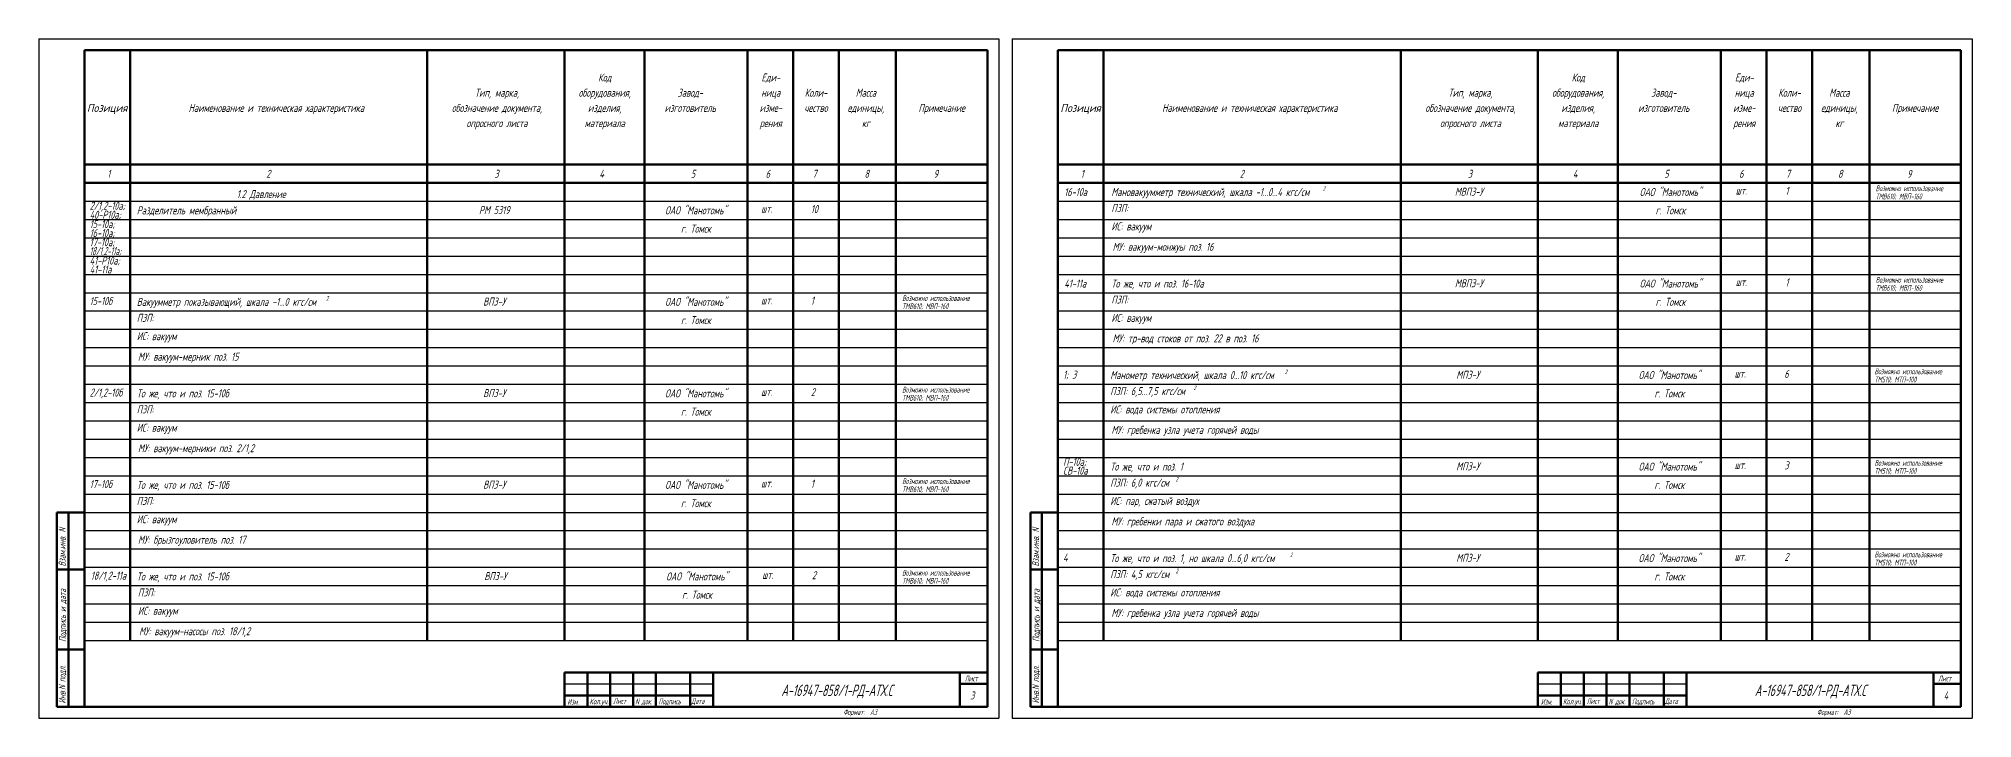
# Model space of a CAD drawing. Header units: millimetres. Extents: x -680 to 9204, y -4430 to 7779.
# Drawn here: x 652 to 1498, y -3980 to -3683 of the extents above; entities that cross this region are included whole.
import ezdxf
from ezdxf.enums import TextEntityAlignment as Align

# ---------------------------------------------------------------- set-up
doc = ezdxf.new("R2010")
doc.units = ezdxf.units.MM
doc.layers.get('Defpoints').update_dxf_attribs({"color": 33})
doc.layers.add('Обводка', color=6, linetype='Continuous', lineweight=25)
doc.layers.add('Текст_КИП', color=2, linetype='Continuous', lineweight=25)
doc.styles.add('Simplex', font='simplex.shx', dxfattribs={"width": 0.7, "oblique": 15})

msp = doc.modelspace()

# ---------------------------------------------------------------- linework, layer by layer
at = {"lineweight": 60}
for p, q in [((672.175, -3688.152), (1067.175, -3688.152)), ((672.175, -3975.152), (672.175, -3688.152)), ((692.175, -3688.152), (692.175, -3946.152)), ((822.175, -3688.152), (822.175, -3946.152)), ((882.175, -3688.152), (882.175, -3946.152)), ((917.175, -3688.152), (917.175, -3946.152)), ((962.175, -3688.152), (962.175, -3946.152)), ((982.175, -3688.152), (982.175, -3946.152)), ((1002.175, -3688.152), (1002.175, -3946.152)), ((1027.175, -3688.152), (1027.175, -3946.152)), ((1067.175, -3688.152), (1067.175, -3975.152)), ((1098.007, -3688.152), (1493.007, -3688.152)), ((1098.007, -3975.152), (1098.007, -3688.152)), ((1118.007, -3688.152), (1118.007, -3946.152)), ((1248.007, -3688.152), (1248.007, -3946.152)), ((1308.007, -3688.152), (1308.007, -3946.152)), ((1343.007, -3688.152), (1343.007, -3946.152)), ((1388.007, -3688.152), (1388.007, -3946.152)), ((1408.007, -3688.152), (1408.007, -3946.152)), ((1428.007, -3688.152), (1428.007, -3946.152)), ((1453.007, -3688.152), (1453.007, -3946.152)), ((1493.007, -3688.152), (1493.007, -3975.152)), ((672.175, -3738.152), (1067.175, -3738.152)), ((1098.007, -3738.152), (1493.007, -3738.152)), ((672.175, -3746.152), (1067.175, -3746.152)), ((1098.007, -3746.152), (1493.007, -3746.152)), ((660.175, -3975.152), (660.175, -3890.152)), ((660.175, -3890.152), (672.175, -3890.152)), ((665.175, -3975.152), (665.175, -3890.152)), ((1086.007, -3975.152), (1086.007, -3890.152)), ((1086.007, -3890.152), (1098.007, -3890.152)), ((1091.007, -3975.152), (1091.007, -3890.152)), ((672.175, -3915.152), (660.175, -3915.152)), ((1098.007, -3915.152), (1086.007, -3915.152)), ((672.175, -3950.152), (660.175, -3950.152)), ((1098.007, -3950.152), (1086.007, -3950.152)), ((672.175, -3975.152), (660.175, -3975.152)), ((1067.175, -3975.152), (672.175, -3975.152)), ((1098.007, -3975.152), (1086.007, -3975.152)), ((1493.007, -3975.152), (1098.007, -3975.152))]:
    msp.add_line(p, q, dxfattribs=at)
at = {"lineweight": 50}
for p, q in [((1067.175, -3960.152), (882.175, -3960.152)), ((882.175, -3960.152), (882.175, -3975.152)), ((892.175, -3975.152), (892.175, -3960.152)), ((902.175, -3975.152), (902.175, -3960.152)), ((912.175, -3975.152), (912.175, -3960.152)), ((922.175, -3975.152), (922.175, -3960.152)), ((937.175, -3975.152), (937.175, -3960.152)), ((947.175, -3975.152), (947.175, -3960.152)), ((1055.175, -3975.152), (1055.175, -3960.152)), ((1055.175, -3965.152), (1067.175, -3965.152)), ((1493.007, -3960.152), (1308.007, -3960.152)), ((1308.007, -3960.152), (1308.007, -3975.152)), ((1318.007, -3975.152), (1318.007, -3960.152)), ((1328.007, -3975.152), (1328.007, -3960.152)), ((1338.007, -3975.152), (1338.007, -3960.152)), ((1348.007, -3975.152), (1348.007, -3960.152)), ((1363.007, -3975.152), (1363.007, -3960.152)), ((1373.007, -3975.152), (1373.007, -3960.152)), ((1481.007, -3975.152), (1481.007, -3960.152)), ((1481.007, -3965.152), (1493.007, -3965.152)), ((882.175, -3970.152), (947.175, -3970.152)), ((1308.007, -3970.152), (1373.007, -3970.152))]:
    msp.add_line(p, q, dxfattribs=at)
at = {"lineweight": -3}
for p, q in [((882.175, -3965.152), (947.175, -3965.152)), ((1308.007, -3965.152), (1373.007, -3965.152))]:
    msp.add_line(p, q, dxfattribs=at)
at = {"layer": 'Defpoints'}
for p, q in [((652.175, -3683.152), (1072.175, -3683.152)), ((652.175, -3683.152), (652.175, -3980.124)), ((1072.175, -3683.152), (1072.175, -3980.152)), ((1078.007, -3683.152), (1498.007, -3683.152)), ((1078.007, -3683.152), (1078.007, -3980.124)), ((1498.007, -3683.152), (1498.007, -3980.152)), ((652.175, -3980.124), (1072.175, -3980.152)), ((1078.007, -3980.124), (1498.007, -3980.152))]:
    msp.add_line(p, q, dxfattribs=at)
at = {"layer": 'Обводка', "color": 155}
for p, q in [((672.175, -3754.152), (1067.175, -3754.152)), ((1098.007, -3754.152), (1493.007, -3754.152)), ((672.175, -3762.152), (1067.175, -3762.152)), ((1098.007, -3762.152), (1493.007, -3762.152)), ((672.175, -3770.152), (1067.175, -3770.152)), ((1098.007, -3770.152), (1493.007, -3770.152)), ((672.175, -3778.152), (1067.175, -3778.152)), ((1098.007, -3778.152), (1493.007, -3778.152)), ((672.175, -3786.152), (1067.175, -3786.152)), ((1098.007, -3786.152), (1493.007, -3786.152)), ((672.175, -3794.152), (1067.175, -3794.152)), ((1098.007, -3794.152), (1493.007, -3794.152)), ((672.175, -3802.152), (1067.175, -3802.152)), ((1098.007, -3802.152), (1493.007, -3802.152)), ((672.175, -3810.152), (1067.175, -3810.152)), ((1098.007, -3810.152), (1493.007, -3810.152)), ((672.175, -3818.152), (1067.175, -3818.152)), ((1098.007, -3818.152), (1493.007, -3818.152)), ((672.175, -3826.152), (1067.175, -3826.152)), ((1098.007, -3826.152), (1493.007, -3826.152)), ((672.175, -3834.152), (1067.175, -3834.152)), ((1098.007, -3834.152), (1493.007, -3834.152)), ((672.175, -3842.152), (1067.175, -3842.152)), ((1098.007, -3842.152), (1493.007, -3842.152)), ((672.175, -3850.152), (1067.175, -3850.152)), ((1098.007, -3850.152), (1493.007, -3850.152)), ((672.175, -3858.152), (1067.175, -3858.152)), ((1098.007, -3858.152), (1493.007, -3858.152)), ((672.175, -3866.152), (1067.175, -3866.152)), ((1098.007, -3866.152), (1493.007, -3866.152)), ((672.175, -3874.152), (1067.175, -3874.152)), ((672.175, -3882.152), (1067.175, -3882.152)), ((1098.007, -3874.152), (1493.007, -3874.152)), ((1098.007, -3882.152), (1493.007, -3882.152)), ((672.175, -3890.152), (1067.175, -3890.152)), ((1098.007, -3890.152), (1493.007, -3890.152)), ((672.175, -3898.152), (1067.175, -3898.152)), ((1098.007, -3898.152), (1493.007, -3898.152)), ((672.175, -3906.152), (1067.175, -3906.152)), ((1098.007, -3906.152), (1493.007, -3906.152)), ((672.175, -3914.152), (1067.175, -3914.152)), ((1098.007, -3914.152), (1493.007, -3914.152)), ((672.175, -3922.152), (1067.175, -3922.152)), ((1098.007, -3922.152), (1493.007, -3922.152)), ((672.175, -3930.152), (1067.175, -3930.152)), ((1098.007, -3930.152), (1493.007, -3930.152)), ((672.175, -3938.152), (1067.175, -3938.152)), ((1098.007, -3938.152), (1493.007, -3938.152)), ((672.175, -3946.152), (1067.175, -3946.152)), ((1098.007, -3946.152), (1493.007, -3946.152))]:
    msp.add_line(p, q, dxfattribs=at)

# ---------------------------------------------------------------- texts
at = {"layer": 'Текст_КИП', "style": 'Simplex', "oblique": 15, "width": 0.6}
for s, p in [('Код', (899.776, -3701.852)), ('Еди-', (972.393, -3701.852)), ('Код', (1325.607, -3701.852)), ('Еди-', (1398.225, -3701.852)), ('Наименование и техническая характеристика', (756.122, -3715.152)), ('обозначение документа,', (852.647, -3715.152)), ('Тип, марка,', (852.647, -3708.502)), ('оборудования,', (899.776, -3708.502)), ('изделия,', (899.776, -3715.152)), ('изготовитель', (937.175, -3715.152)), ('Завод-', (937.175, -3708.502)), ('изме-', (972.393, -3715.152)), ('ница', (972.393, -3708.502)), ('Коли-', (992.175, -3708.502)), ('чество', (992.175, -3715.152)), ('единицы,', (1014.011, -3715.152)), ('Масса', (1014.011, -3708.502)), ('Примечание', (1047.175, -3715.152)), ('Наименование и техническая характеристика', (1181.953, -3715.152)), ('обозначение документа,', (1278.478, -3715.152)), ('Тип, марка,', (1278.478, -3708.502)), ('оборудования,', (1325.607, -3708.502)), ('изделия,', (1325.607, -3715.152)), ('изготовитель', (1363.007, -3715.152)), ('Завод-', (1363.007, -3708.502)), ('изме-', (1398.225, -3715.152)), ('ница', (1398.225, -3708.502)), ('Коли-', (1418.007, -3708.502)), ('чество', (1418.007, -3715.152)), ('единицы,', (1439.842, -3715.152)), ('Масса', (1439.842, -3708.502)), ('Примечание', (1473.007, -3715.152)), ('опросного листа', (852.647, -3721.802)), ('материала', (899.776, -3721.802)), ('рения', (972.393, -3721.802)), ('кг', (1014.011, -3721.802)), ('опросного листа', (1278.478, -3721.802)), ('материала', (1325.607, -3721.802)), ('рения', (1398.225, -3721.802)), ('кг', (1439.842, -3721.802))]:
    msp.add_text(s, height=3.5, dxfattribs=at).set_placement(p, align=Align.CENTER)
at = {"layer": 'Текст_КИП', "style": 'Simplex', "oblique": 15, "width": 0.822902}
for p, p2 in [((673.263, -3715.152), (690.955, -3715.152)), ((1099.094, -3715.152), (1116.787, -3715.152))]:
    msp.add_text('Позиция', height=3.5, dxfattribs=at).set_placement(p, p2, align=Align.FIT)
at = {"layer": 'Текст_КИП', "style": 'Simplex', "oblique": 15}
for s, height, width, p in [('1', 3.5, 0.6, (682.155, -3743.948)), ('2', 3.5, 0.6, (751.715, -3743.948)), ('3', 3.5, 0.6, (851.491, -3743.948)), ('4', 3.5, 0.6, (897.444, -3743.948)), ('5', 3.5, 0.6, (937.417, -3743.948)), ('6', 3.5, 0.6, (970.151, -3743.948)), ('7', 3.5, 0.6, (990.61, -3743.948)), ('8', 3.5, 0.6, (1013.404, -3743.948)), ('9', 3.5, 0.6, (1043.62, -3743.948)), ('1', 3.5, 0.6, (1107.987, -3743.948)), ('2', 3.5, 0.6, (1177.546, -3743.948)), ('3', 3.5, 0.6, (1277.322, -3743.948)), ('4', 3.5, 0.6, (1323.275, -3743.948)), ('5', 3.5, 0.6, (1363.249, -3743.948)), ('6', 3.5, 0.6, (1395.983, -3743.948)), ('7', 3.5, 0.6, (1416.441, -3743.948)), ('8', 3.5, 0.6, (1439.235, -3743.948)), ('9', 3.5, 0.6, (1469.451, -3743.948)), ('2/1,2-10а;', 3.5, 0.6, (674.461, -3757.931)), ('1.2 Давление', 3.5, 0.6, (738.822, -3752.814)), ('16-10а', 3.5, 0.6, (1100.784, -3751.906)), ('Мановакуумметр технический, шкала -1...0...4 кгс/см', 3.5, 0.6, (1121.398, -3751.906)), ('ПЗП:', 3.5, 0.6, (1121.398, -3758.906)), ('2', 2, 0.6, (1213.924, -3749.621)), ('40-Р10а;', 3.5, 0.6, (674.461, -3761.826)), ('15-10а;', 3.5, 0.6, (674.461, -3765.931)), ('Разделитель мембранный', 3.5, 0.6, (695.074, -3759.906)), ('ИС: вакуум', 3.5, 0.6, (1121.398, -3766.906)), ('16-10а;', 3.5, 0.6, (674.461, -3769.826)), ('17-10а;', 3.5, 0.6, (674.461, -3773.851)), ('МУ: вакуум-монжуы поз. 16', 3.5, 0.6, (1121.917, -3775.853)), ('41-Р10а;', 3.5, 0.6, (674.461, -3781.879)), ('18/1,2-11а;', 3.5, 0.5, (674.461, -3777.712)), ('41-11а', 3.5, 0.6, (674.461, -3785.727)), ('41-11а', 3.5, 0.6, (1100.784, -3791.906)), ('То же, что и поз. 16-10а', 3.5, 0.6, (1121.398, -3791.906)), ('15-10б', 3.5, 0.6, (674.461, -3799.556)), ('Вакуумметр показывающий, шкала -1...0 кгс/см', 3.5, 0.6, (695.074, -3799.906)), ('2', 2, 0.6, (777.92, -3797.621)), ('ПЗП:', 3.5, 0.6, (1121.398, -3798.906)), ('ПЗП:', 3.5, 0.6, (695.074, -3806.906)), ('ИС: вакуум', 3.5, 0.6, (1121.398, -3806.906)), ('ИС: вакуум', 3.5, 0.6, (695.074, -3814.906)), ('МУ: тр-вод стоков от поз. 22 в поз. 16', 3.5, 0.6, (1121.917, -3815.853)), ('МУ: вакуум-мерник поз. 15', 3.5, 0.6, (695.594, -3823.853)), ('1; 3', 3.5, 0.6, (1100.292, -3831.704)), ('Манометр технический, шкала 0...10 кгс/см', 3.5, 0.6, (1120.905, -3831.906)), ('2', 2, 0.6, (1197.262, -3829.729)), ('2/1,2-10б', 3.5, 0.6, (674.461, -3839.556)), ('То же, что и поз. 15-10б', 3.5, 0.6, (695.074, -3839.906)), ('ПЗП: 6,5...7,5 кгс/см', 3.5, 0.6, (1120.905, -3838.906)), ('2', 2, 0.6, (1157.357, -3836.733)), ('ПЗП:', 3.5, 0.6, (695.074, -3846.906)), ('ИС: вода системы отопления', 3.5, 0.6, (1120.905, -3846.906)), ('ИС: вакуум', 3.5, 0.6, (695.074, -3854.906)), ('МУ: гребенка узла учета горячей воды', 3.5, 0.6, (1121.425, -3855.853)), ('МУ: вакуум-мерники поз. 2/1,2', 3.5, 0.6, (695.594, -3863.853)), ('П-10а;', 3.5, 0.6, (1100.292, -3869.83)), ('СВ-10а', 3.5, 0.6, (1100.292, -3873.662)), ('То же, что и поз. 1', 3.5, 0.6, (1120.905, -3871.906)), ('17-10б', 3.5, 0.6, (674.461, -3879.556)), ('То же, что и поз. 15-10б', 3.5, 0.6, (695.074, -3879.906)), ('ПЗП: 6,0 кгс/см', 3.5, 0.6, (1120.905, -3878.906)), ('2', 2, 0.6, (1149.544, -3876.733)), ('ПЗП:', 3.5, 0.6, (695.074, -3886.906)), ('ИС: пар, сжатый воздух', 3.5, 0.6, (1120.905, -3886.906)), ('ИС: вакуум', 3.5, 0.6, (695.074, -3894.906)), ('МУ: гребенки пара и сжатого воздуха', 3.5, 0.6, (1121.425, -3895.853)), ('МУ: брызгоуловитель поз. 17', 3.5, 0.6, (695.594, -3903.853)), ('2', 2, 0.6, (1199.582, -3909.729)), ('18/1,2-11а', 3.5, 0.6, (674.953, -3919.556)), ('4', 3.5, 0.6, (1100.292, -3911.704)), ('ПЗП: 4,5 кгс/см', 3.5, 0.6, (1120.905, -3918.906)), ('То же, что и поз. 1, но шкала 0...6,0 кгс/см', 3.5, 0.6, (1120.905, -3911.906)), ('2', 2, 0.6, (1149.544, -3916.733)), ('То же, что и поз. 15-10б', 3.5, 0.6, (695.074, -3919.906)), ('ПЗП:', 3.5, 0.6, (695.567, -3926.906)), ('ИС: вода системы отопления', 3.5, 0.6, (1120.905, -3926.906)), ('ИС: вакуум', 3.5, 0.6, (695.567, -3934.906)), ('МУ: гребенка узла учета горячей воды', 3.5, 0.6, (1121.425, -3935.853)), ('МУ: вакуум-насосы поз. 18/1,2', 3.5, 0.6, (696.086, -3943.853)), ('А-16947-858/1-РД-АТХ.С', 5, 0.6, (977.044, -3970.428)), ('А-16947-858/1-РД-АТХ.С', 5, 0.6, (1402.875, -3970.428))]:
    msp.add_text(s, height=height, dxfattribs=dict(at, width=width)).set_placement(p)
at = {"layer": 'Текст_КИП', "color": 3, "style": 'Simplex', "oblique": 15, "width": 0.6}
for s, p in [('МВП3-У', (1277.814, -3751.773)), ('ОАО "Манотомь"', (1365.999, -3751.906)), ('РМ 5319', (851.491, -3759.773)), ('ОАО "Манотомь"', (939.675, -3759.906)), ('г. Томск', (1365.999, -3759.906)), ('г. Томск', (939.675, -3767.906)), ('МВП3-У', (1277.814, -3791.773)), ('ОАО "Манотомь"', (1365.999, -3791.906)), ('ВП3-У', (851.491, -3799.773)), ('ОАО "Манотомь"', (939.675, -3799.906)), ('г. Томск', (1365.999, -3799.906)), ('г. Томск', (939.675, -3807.906)), ('МП3-У', (1277.322, -3831.773)), ('ОАО "Манотомь"', (1365.507, -3831.906)), ('ВП3-У', (851.491, -3839.773)), ('ОАО "Манотомь"', (939.675, -3839.906)), ('г. Томск', (1365.507, -3839.906)), ('г. Томск', (939.675, -3847.906)), ('МП3-У', (1277.322, -3871.773)), ('ОАО "Манотомь"', (1365.507, -3871.906)), ('ВП3-У', (851.491, -3879.773)), ('ОАО "Манотомь"', (939.675, -3879.906)), ('г. Томск', (1365.507, -3879.906)), ('г. Томск', (939.675, -3887.906)), ('ОАО "Манотомь"', (1365.507, -3911.906)), ('ОАО "Манотомь"', (940.168, -3919.906)), ('МП3-У', (1277.322, -3911.773)), ('ВП3-У', (851.983, -3919.773)), ('г. Томск', (940.168, -3927.906)), ('г. Томск', (1365.507, -3919.906))]:
    msp.add_text(s, height=3.5, dxfattribs=at).set_placement(p, align=Align.CENTER)
at = {"layer": 'Текст_КИП', "lineweight": -3, "style": 'Simplex', "oblique": 15, "width": 0.6}
for s, height, p in [('шт.', 3.5, (1394.506, -3751.24)), ('1', 3.5, (1416.257, -3751.369)), ('шт.', 3.5, (968.183, -3759.24)), ('10', 3.5, (989.933, -3759.369)), ('шт.', 3.5, (1394.506, -3791.24)), ('1', 3.5, (1416.257, -3791.369)), ('шт.', 3.5, (968.183, -3799.24)), ('1', 3.5, (989.933, -3799.369)), ('шт.', 3.5, (1394.014, -3831.24)), ('6', 3.5, (1415.764, -3831.369)), ('шт.', 3.5, (968.183, -3839.24)), ('2', 3.5, (989.933, -3839.369)), ('шт.', 3.5, (1394.014, -3871.24)), ('3', 3.5, (1415.764, -3871.369)), ('шт.', 3.5, (968.183, -3879.24)), ('1', 3.5, (989.933, -3879.369)), ('2', 3.5, (990.426, -3919.369)), ('шт.', 3.5, (1394.014, -3911.24)), ('2', 3.5, (1415.764, -3911.369)), ('шт.', 3.5, (968.675, -3919.24)), ('Лист', 2.5, (1057.257, -3964.036)), ('Лист', 2.5, (1483.088, -3964.036)), ('Изм.', 2.5, (883.454, -3974.223)), ('Лист', 2.5, (903.473, -3973.859)), ('N док.', 2.5, (913.119, -3974.041)), ('Подпись', 2.5, (923.31, -3974.041)), ('Дата', 2.5, (937.688, -3973.859)), ('3', 3.5, (1059.616, -3971.921)), ('Изм.', 2.5, (1309.285, -3974.223)), ('Лист', 2.5, (1329.304, -3973.859)), ('N док.', 2.5, (1338.95, -3974.041)), ('Подпись', 2.5, (1349.141, -3974.041)), ('Дата', 2.5, (1363.519, -3973.859)), ('4', 3.5, (1485.447, -3971.921)), ('Формат:  А3', 2.5, (1004.218, -3978.68)), ('Формат:  А3', 2.5, (1430.05, -3978.68))]:
    msp.add_text(s, height=height, dxfattribs=at).set_placement(p)
at = {"layer": 'Текст_КИП', "linetype": 'Continuous', "lineweight": -3, "style": 'Simplex', "oblique": 15, "width": 0.6}
for s, p in [('Возможно использование', (1455.718, -3749.788)), ('ТМВ610; МВП-160', (1455.718, -3753.317)), ('Возможно использование', (1455.718, -3789.788)), ('Возможно использование', (1029.887, -3797.788)), ('ТМВ610; МВП-160', (1455.718, -3793.317)), ('ТМВ610; МВП-160', (1029.887, -3801.317)), ('Возможно использование', (1455.226, -3829.788)), ('ТМ510; МТП-100', (1455.226, -3833.317)), ('Возможно использование', (1029.887, -3837.788)), ('ТМВ610; МВП-160', (1029.887, -3841.317)), ('Возможно использование', (1455.226, -3869.788)), ('ТМ510; МТП-100', (1455.226, -3873.317)), ('Возможно использование', (1029.887, -3877.788)), ('ТМВ610; МВП-160', (1029.887, -3881.317)), ('Возможно использование', (1455.226, -3909.788)), ('Возможно использование', (1029.887, -3917.788)), ('ТМ510; МТП-100', (1455.226, -3913.317)), ('ТМВ610; МВП-160', (1029.887, -3921.317))]:
    msp.add_text(s, height=2.5, dxfattribs=at).set_placement(p)
at = {"layer": 'Текст_КИП', "style": 'Simplex', "oblique": 15, "width": 0.6}
for s, p in [('Взам.инв. N', (663.938, -3913.785)), ('Взам.инв. N', (1089.769, -3913.785)), ('Подпись и дата', (664.148, -3946.781)), ('Подпись и дата', (1089.979, -3946.781)), ('Инв.N подл.', (663.938, -3973.681)), ('Инв.N подл.', (1089.769, -3973.681))]:
    msp.add_text(s, height=3, rotation=90, dxfattribs=at).set_placement(p)
at = {"layer": 'Текст_КИП', "lineweight": -3, "style": 'Simplex', "oblique": 15, "width": 0.696257}
for p, p2 in [((893.1, -3974.041), (901.471, -3974.041)), ((1318.931, -3974.041), (1327.302, -3974.041))]:
    msp.add_text('Кол.уч.', height=2.5, dxfattribs=at).set_placement(p, p2, align=Align.FIT)

doc.saveas('drawing.dxf')
